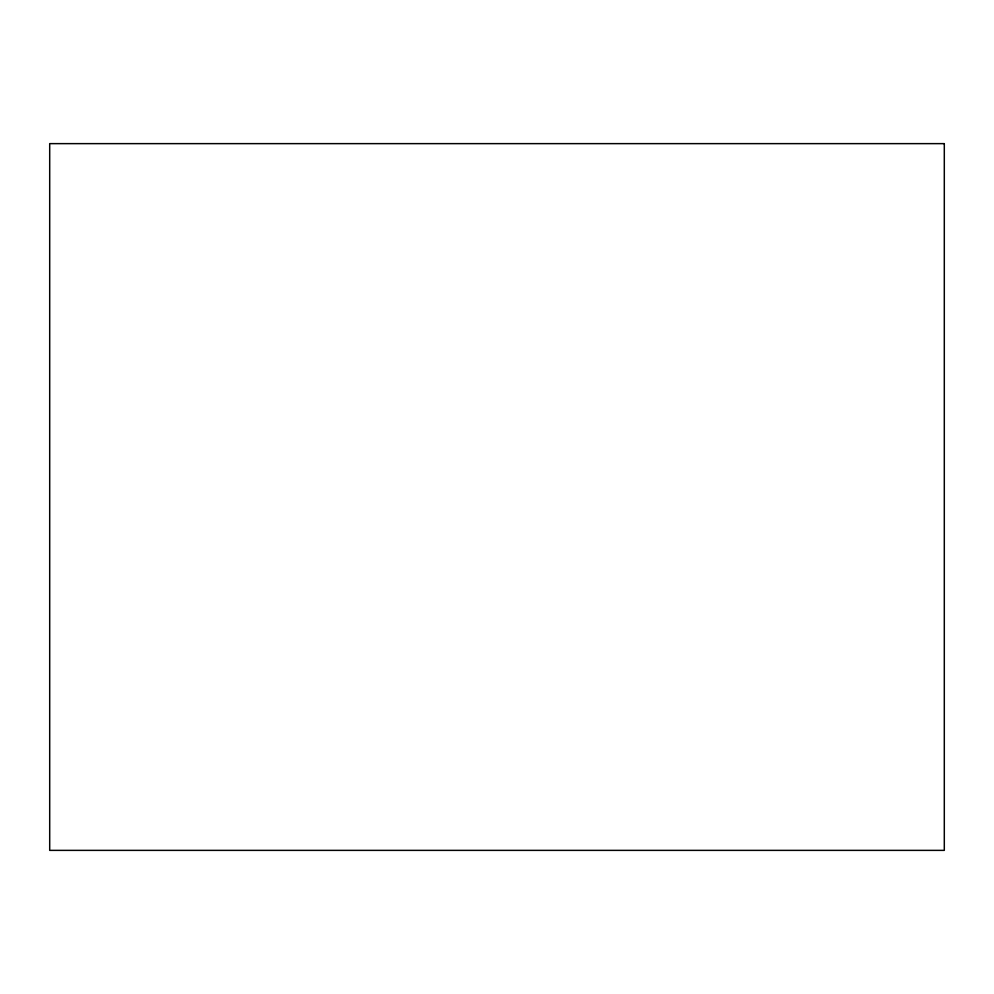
<?xml version="1.0" encoding="UTF-8"?>
<svg xmlns="http://www.w3.org/2000/svg" width="994" height="994" viewBox="0 0 994 994"><rect width="100%" height="100%" fill="white"/><g stroke="black" fill="none" stroke-linecap="round" stroke-linejoin="round"><path stroke-width="1.49" d="M944.3 143.633L49.7 143.633L49.7 850.367L944.3 850.367L944.3 143.633"/></g></svg>
